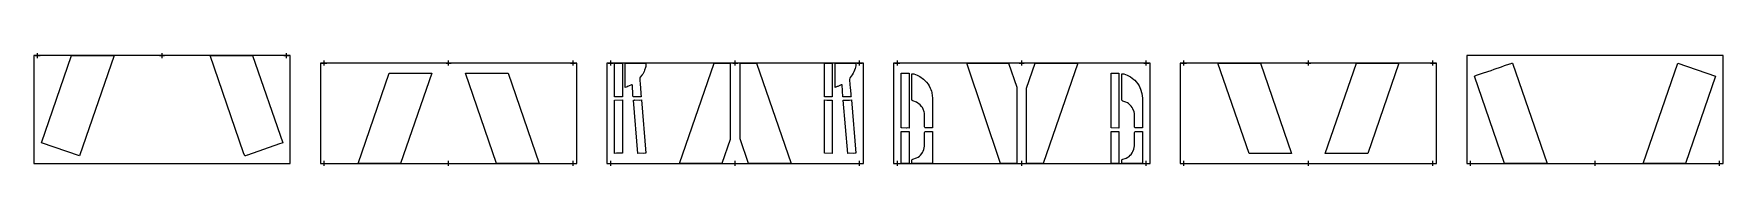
# Model space of a CAD drawing. Header units: inches. Extents: x 0 to 672, y -1 to 44.
import ezdxf

# ---------------------------------------------------------------- set-up
doc = ezdxf.new("R2010")
doc.units = ezdxf.units.IN
doc.header["$MEASUREMENT"] = 0
doc.layers.add('CUT', color=1, linetype='Continuous')
doc.layers.add('REG', color=5, linetype='Continuous')

msp = doc.modelspace()

# ---------------------------------------------------------------- linework, layer by layer
at = {"layer": 'CUT'}
for points in [[(3.04, 8.2), (15.03, 43.07), (31.92, 43.07), (18.15, 3.01)], [(98.74, 8.1), (97.8, 7.77), (84.98, 3.37), (84.92, 3.35), (84.18, 3.1), (83.9, 3), (83.48, 4.21), (70.12, 43.07), (87.03, 43.07), (99.02, 8.19), (99.02, 8.19)], [(141.42, 36.01), (158.32, 36.01), (145.94, 0), (129.04, 0)], [(171.76, 36.01), (188.66, 36.01), (201.04, 0), (184.14, 0)], [(233.73, 26.55), (233.63, 26.54), (231.83, 26.55), (231.04, 26.54), (231.04, 40.07), (234.23, 40.07), (234.23, 26.55), (233.93, 26.55)], [(243.49, 39.23), (243.43, 38.72), (243.34, 38.27), (243.02, 37.18), (242.83, 36.68), (242.29, 35.68), (241.94, 35.2), (241.27, 34.45), (241.13, 34.21), (241.07, 33.99), (241.05, 33.65), (241.09, 32.93), (241.2, 31.95), (241.5, 27.99), (241.52, 27.47), (241.58, 26.83), (241.61, 26.54), (238.39, 26.54), (238.37, 27.14), (238.33, 27.4), (238.31, 28.83), (238.23, 29.81), (238.21, 30.94), (238.2, 30.98), (238.01, 31.43), (237.74, 31.34), (236.63, 30.82), (236.12, 30.67), (236.01, 30.64), (235.33, 30.32), (235.33, 40.07), (243.49, 40.07)], [(270.61, 40.06), (270.6, 40.07), (277.04, 40.07), (277.04, 9.54), (273.75, 0.04), (256.85, 0.04)], [(284.37, 0.04), (281.03, 9.79), (280.97, 40.07), (287.52, 40.07), (301.27, 0.04)], [(317.65, 26.53), (314.56, 26.54), (314.56, 40.07), (317.65, 40.07)], [(327.02, 39.4), (326.97, 38.94), (326.78, 37.95), (326.23, 36.5), (325.99, 36.02), (325.56, 35.37), (324.74, 34.36), (324.6, 34), (324.58, 33.48), (324.7, 31.39), (324.82, 30.34), (325.03, 27.78), (325.04, 27.47), (325.1, 26.83), (325.12, 26.54), (321.86, 26.54), (321.59, 31.42), (321.25, 31.32), (320.2, 30.83), (319.86, 30.72), (319.57, 30.65), (319.13, 30.44), (318.85, 30.33), (318.85, 40.07), (327.02, 40.07)], [(348.25, 36.03), (348.25, 14.15), (347.44, 14.16), (347.25, 14.15), (345.35, 14.17), (345.05, 14.17), (345.05, 36.03), (345.85, 36.03), (347.66, 36.04), (347.74, 36.02), (347.95, 36.03)], [(354.43, 14.35), (354.36, 14.58), (354.34, 14.92), (354.32, 20.02), (354.19, 20.66), (353.81, 21.73), (353.5, 22.31), (353.15, 22.79), (352.62, 23.36), (352.14, 23.81), (351.69, 24.11), (351.17, 24.4), (349.73, 24.95), (349.52, 25.09), (349.34, 25.26), (349.34, 35.72), (349.63, 35.78), (349.77, 35.8), (350.1, 35.76), (351.41, 35.25), (352.53, 34.67), (353.95, 33.67), (354.35, 33.3), (355.17, 32.43), (355.78, 31.69), (356.24, 30.92), (356.67, 30.06), (356.87, 29.56), (357.09, 28.88), (357.22, 28.36), (357.46, 26.92), (357.52, 26.16), (357.53, 14.16), (357.23, 14.16), (356.84, 14.16), (356.81, 14.16), (354.96, 14.16), (354.6, 14.22)], [(371.14, 40.04), (387.73, 40.04), (391.06, 30.51), (391.06, 0), (384.62, 0)], [(394.92, 30.03), (398.4, 40.04), (415.29, 40.04), (401.53, 0), (401.54, 0), (394.99, 0)], [(431.67, 36.03), (431.67, 14.15), (428.58, 14.16), (428.58, 36.04), (429.38, 36.03), (431.06, 36.04), (431.15, 36.02), (431.38, 36.03)], [(433.05, 25.06), (432.87, 25.28), (432.87, 35.71), (433.14, 35.77), (433.28, 35.8), (433.6, 35.76), (434.92, 35.25), (436.29, 34.5), (437.6, 33.55), (437.99, 33.19), (438.61, 32.53), (439.25, 31.74), (439.75, 30.92), (440.35, 29.62), (440.83, 27.9), (441.05, 26.02), (441.05, 14.16), (438.52, 14.16), (438.15, 14.21), (437.97, 14.33), (437.89, 14.55), (437.86, 14.88), (437.84, 19.92), (437.7, 20.62), (437.26, 21.86), (436.97, 22.38), (436.61, 22.86), (436.19, 23.28), (435.52, 23.88), (435.13, 24.15), (434.49, 24.48), (433.26, 24.91)], [(500.41, 3.97), (483.5, 3.97), (471.09, 40.07), (488, 40.07)], [(526.21, 40.07), (543.1, 40.07), (530.69, 3.97), (513.79, 3.97)], [(581.05, 37.62), (583.91, 38.54), (585.13, 39.03), (587.17, 39.71), (587.29, 39.74), (587.96, 39.97), (588.24, 40.07), (602.01, 0), (585.11, 0), (573.12, 34.88), (573.4, 34.97), (573.99, 35.19), (575.59, 35.7), (576.69, 36.14), (579.84, 37.14)], [(654.01, 40.03), (669.1, 34.87), (657.11, 0), (640.23, 0)], [(233.75, 4.06), (233.64, 4.05), (231.84, 4.05), (231.04, 4.04), (231.04, 25.32), (234.23, 25.33), (234.23, 4.06), (233.93, 4.06)], [(243.26, 4.07), (242.54, 4.04), (241.13, 4.05), (240.32, 4.04), (238.52, 25.32), (238.82, 25.31), (239.04, 25.31), (239.14, 25.33), (240.98, 25.32), (241.76, 25.33), (243.54, 4.06)], [(317.36, 25.31), (317.65, 25.32), (317.65, 4.04), (314.56, 4.05), (314.56, 25.33), (315.45, 25.32), (317.05, 25.32), (317.14, 25.31)], [(324.45, 25.32), (325.28, 25.33), (327.04, 4.06), (326.76, 4.07), (326.12, 4.04), (324.62, 4.05), (323.82, 4.04), (322.02, 25.31), (322.31, 25.31), (322.53, 25.31), (322.63, 25.32)], [(345.05, 12.74), (348.25, 12.75), (348.25, 0), (345.05, 0)], [(351.22, 2.23), (351.85, 2.57), (352.33, 2.91), (352.76, 3.33), (353.27, 3.92), (353.56, 4.37), (353.86, 4.95), (354.09, 5.62), (354.31, 6.92), (354.34, 12.01), (354.36, 12.35), (354.44, 12.57), (354.62, 12.69), (354.93, 12.75), (357.52, 12.75), (357.51, 0), (349.34, 0), (349.34, 1.31), (349.47, 1.54), (349.66, 1.7)], [(431.67, 12.74), (431.67, 0), (428.58, 0), (428.58, 12.76), (429.54, 12.75), (431.07, 12.75), (431.14, 12.73), (431.38, 12.74)], [(434.58, 2.18), (435.27, 2.52), (435.72, 2.82), (436.22, 3.25), (436.58, 3.64), (436.99, 4.23), (437.3, 4.81), (437.61, 5.71), (437.84, 7.05), (437.86, 12.02), (437.89, 12.35), (437.97, 12.57), (438.15, 12.7), (438.46, 12.75), (441.05, 12.75), (441.04, 0), (432.87, 0), (432.87, 1.4), (433.03, 1.62), (433.23, 1.77), (434.19, 2.04)]]:
    msp.add_lwpolyline(points, close=True, dxfattribs=at)
at = {"layer": 'REG'}
for points in [[(0, 0), (102.02, 0), (102.02, 43.07), (0, 43.07)], [(570.09, 0), (672.11, 0), (672.11, 43.07), (570.09, 43.07)], [(114.02, 0), (216.04, 0), (216.04, 40.07), (114.02, 40.07)], [(228.04, 0), (330.05, 0), (330.05, 40.07), (228.04, 40.07)], [(342.05, 0), (444.07, 0), (444.07, 40.07), (342.05, 40.07)], [(456.07, 0), (558.09, 0), (558.09, 40.07), (456.07, 40.07)]]:
    msp.add_lwpolyline(points, close=True, dxfattribs=at)
for points in [[(0.5, 43.07), (2.5, 43.07)], [(1.5, 42.07), (1.5, 44.07)], [(50.01, 43.07), (52.01, 43.07)], [(51.01, 42.07), (51.01, 44.07)], [(99.52, 43.07), (101.52, 43.07)], [(100.52, 42.07), (100.52, 44.07)], [(115.52, 39.07), (115.52, 41.07)], [(165.03, 39.07), (165.03, 41.07)], [(214.54, 39.07), (214.54, 41.07)], [(229.54, 39.07), (229.54, 41.07)], [(279.04, 39.07), (279.04, 41.07)], [(328.55, 39.07), (328.55, 41.07)], [(343.55, 39.07), (343.55, 41.07)], [(393.06, 39.07), (393.06, 41.07)], [(442.57, 39.07), (442.57, 41.07)], [(457.57, 39.07), (457.57, 41.07)], [(507.08, 39.07), (507.08, 41.07)], [(556.59, 39.07), (556.59, 41.07)], [(114.52, 40.07), (116.52, 40.07)], [(164.03, 40.07), (166.03, 40.07)], [(213.54, 40.07), (215.54, 40.07)], [(228.54, 40.07), (230.54, 40.07)], [(278.04, 40.07), (280.04, 40.07)], [(327.55, 40.07), (329.55, 40.07)], [(342.55, 40.07), (344.55, 40.07)], [(392.06, 40.07), (394.06, 40.07)], [(441.57, 40.07), (443.57, 40.07)], [(456.57, 40.07), (458.57, 40.07)], [(506.08, 40.07), (508.08, 40.07)], [(555.59, 40.07), (557.59, 40.07)], [(114.52, 0), (116.52, 0)], [(115.52, -1), (115.52, 1)], [(164.03, 0), (166.03, 0)], [(165.03, -1), (165.03, 1)], [(213.54, 0), (215.54, 0)], [(214.54, -1), (214.54, 1)], [(228.54, 0), (230.54, 0)], [(229.54, -1), (229.54, 1)], [(278.04, 0), (280.04, 0)], [(279.04, -1), (279.04, 1)], [(327.55, 0), (329.55, 0)], [(328.55, -1), (328.55, 1)], [(342.55, 0), (344.55, 0)], [(343.55, -1), (343.55, 1)], [(392.06, 0), (394.06, 0)], [(393.06, -1), (393.06, 1)], [(441.57, 0), (443.57, 0)], [(442.57, -1), (442.57, 1)], [(456.57, 0), (458.57, 0)], [(457.57, -1), (457.57, 1)], [(506.08, 0), (508.08, 0)], [(507.08, -1), (507.08, 1)], [(555.59, 0), (557.59, 0)], [(556.59, -1), (556.59, 1)], [(570.59, 0), (572.59, 0)], [(571.59, -1), (571.59, 1)], [(620.1, 0), (622.1, 0)], [(621.1, -1), (621.1, 1)], [(669.61, 0), (671.61, 0)], [(670.61, -1), (670.61, 1)]]:
    msp.add_lwpolyline(points, dxfattribs=at)

doc.saveas('drawing.dxf')
